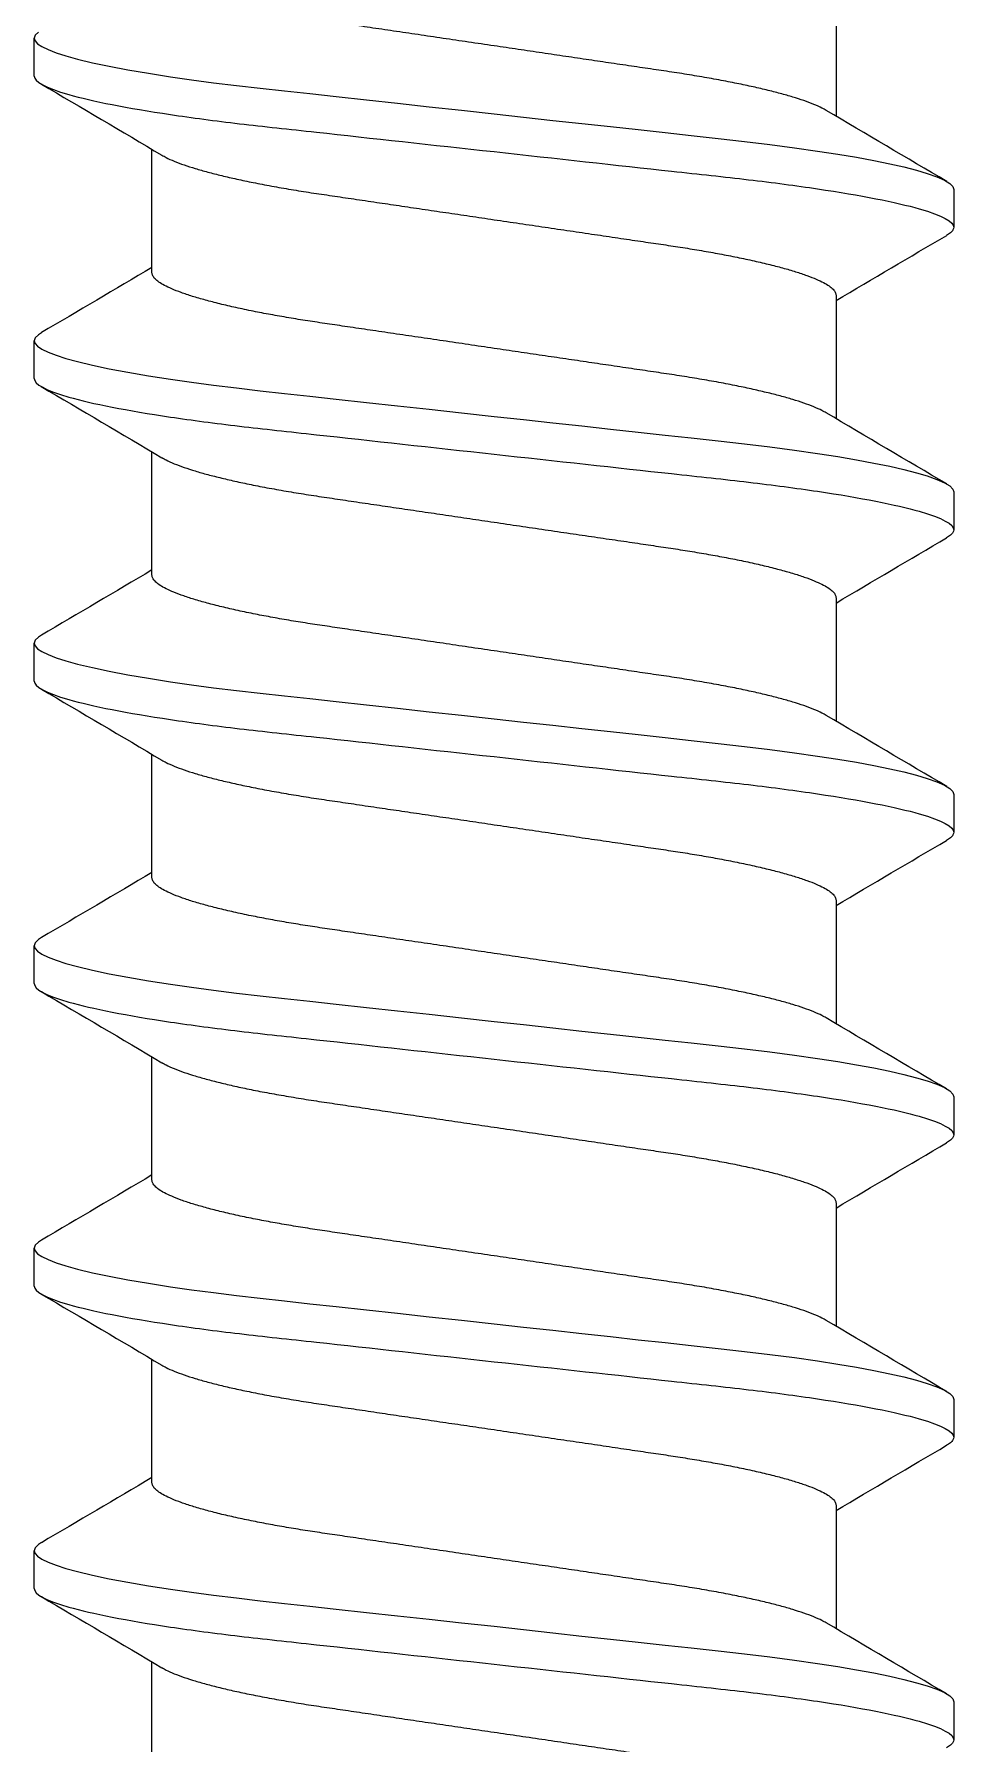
# Model space of a CAD drawing. Extents: x -82 to 113, y -82 to 93.
# Drawn here: x 17.4553 to 17.6073, y 87.7396 to 88.0221 of the extents above; entities that cross this region are included whole.
import ezdxf

# ---------------------------------------------------------------- set-up
doc = ezdxf.new("R2010")
doc.units = 0
doc.header["$MEASUREMENT"] = 0
doc.layers.get('0').update_dxf_attribs({"linetype": 'CONTINUOUS'})
doc.layers.add('Ballons', color=7, linetype='CONTINUOUS')

# ---------------------------------------------------------------- blocks, each defined once
blk = doc.blocks.new('20355')
at = {"color": 7, "linetype": 'Continuous', "lineweight": 15}
for p, q in [((0.93421, 0.07599), (0.92796, 0.07599)), ((0.9842, 0.07599), (0.97795, 0.07599)), ((1.03419, 0.07599), (1.02794, 0.07599)), ((1.08418, 0.07599), (1.07793, 0.07599)), ((1.13417, 0.07599), (1.12793, 0.07599)), ((1.18417, 0.07599), (1.17792, 0.07599)), ((0.96672, 0.05653), (0.94632, 0.05653)), ((1.01671, 0.05653), (0.99631, 0.05653)), ((1.0667, 0.05653), (1.0463, 0.05653)), ((1.11669, 0.05653), (1.09629, 0.05653)), ((1.16668, 0.05653), (1.14628, 0.05653)), ((1.21667, 0.05653), (1.19627, 0.05653)), ((0.92045, -0.05653), (0.94085, -0.05653)), ((0.97044, -0.05653), (0.99084, -0.05653)), ((1.02043, -0.05653), (1.04083, -0.05653)), ((1.07042, -0.05653), (1.09082, -0.05653)), ((1.12041, -0.05653), (1.14081, -0.05653)), ((1.17041, -0.05653), (1.19081, -0.05653)), ((0.95296, -0.07599), (0.95921, -0.07599)), ((1.00295, -0.07599), (1.0092, -0.07599)), ((1.05294, -0.07599), (1.05919, -0.07599)), ((1.10293, -0.07599), (1.10918, -0.07599)), ((1.15292, -0.07599), (1.15917, -0.07599)), ((1.20291, -0.07599), (1.20916, -0.07599))]:
    blk.add_line(p, q, dxfattribs=at)
at = {"color": 7, "linetype": 'Continuous', "lineweight": 15, "flags": 128}
for points in [[(0.92696, 0.0753), (0.92747, 0.07582), (0.92796, 0.07599), (0.9284, 0.07585), (0.92887, 0.07542), (0.92935, 0.0747), (0.92985, 0.07369), (0.93036, 0.07236), (0.93088, 0.07074), (0.93141, 0.06882), (0.932, 0.06637), (0.93259, 0.06359), (0.93318, 0.0605), (0.93375, 0.05712), (0.93432, 0.05348), (0.93482, 0.04999), (0.93531, 0.04633), (0.93577, 0.04254), (0.93622, 0.03865), (0.93666, 0.03463), (0.93712, 0.03043), (0.9376, 0.02606), (0.93815, 0.02108), (0.93871, 0.01595), (0.93929, 0.0107), (0.93987, 0.00537), (0.94046, 0), (0.94099, -0.00488), (0.94153, -0.00973), (0.94205, -0.01452), (0.94257, -0.01923), (0.94307, -0.02382), (0.94356, -0.02827), (0.94403, -0.03256), (0.94452, -0.03707), (0.94501, -0.04138), (0.94552, -0.04558), (0.94605, -0.04963), (0.9466, -0.05348), (0.94711, -0.0568), (0.94764, -0.0599), (0.94817, -0.06277), (0.9487, -0.0654), (0.94924, -0.06775), (0.94977, -0.06981), (0.9503, -0.07159), (0.95087, -0.07319), (0.95142, -0.07443), (0.95195, -0.0753), (0.95247, -0.07582), (0.95296, -0.07599), (0.95296, -0.07599)], [(0.97662, 0.07476), (0.97695, 0.0753), (0.97746, 0.07582), (0.97795, 0.07599), (0.9784, 0.07585), (0.97886, 0.07542), (0.97934, 0.0747), (0.97984, 0.07369), (0.98035, 0.07236), (0.98088, 0.07074), (0.98141, 0.06882), (0.98199, 0.06637), (0.98258, 0.06359), (0.98317, 0.0605), (0.98375, 0.05712), (0.98431, 0.05348), (0.98481, 0.04999), (0.9853, 0.04633), (0.98576, 0.04254), (0.98621, 0.03865), (0.98665, 0.03463), (0.98711, 0.03043), (0.98759, 0.02606), (0.98814, 0.02108), (0.9887, 0.01595), (0.98928, 0.0107), (0.98986, 0.00537), (0.99045, 0), (0.99099, -0.00488), (0.99152, -0.00973), (0.99204, -0.01452), (0.99256, -0.01923), (0.99306, -0.02382), (0.99355, -0.02827), (0.99402, -0.03256), (0.99451, -0.03707), (0.995, -0.04138), (0.99551, -0.04558), (0.99604, -0.04963), (0.99659, -0.05348), (0.9971, -0.0568), (0.99763, -0.0599), (0.99816, -0.06277), (0.99869, -0.0654), (0.99923, -0.06775), (0.99976, -0.06981), (1.00029, -0.07159), (1.00086, -0.07319), (1.00141, -0.07443), (1.00195, -0.0753), (1.00246, -0.07582), (1.00295, -0.07599), (1.00295, -0.07599)], [(1.02661, 0.07476), (1.02694, 0.0753), (1.02745, 0.07582), (1.02794, 0.07599), (1.02839, 0.07585), (1.02885, 0.07542), (1.02933, 0.0747), (1.02983, 0.07369), (1.03034, 0.07236), (1.03087, 0.07074), (1.0314, 0.06882), (1.03198, 0.06637), (1.03257, 0.06359), (1.03316, 0.0605), (1.03374, 0.05712), (1.0343, 0.05348), (1.0348, 0.04999), (1.03529, 0.04633), (1.03576, 0.04254), (1.0362, 0.03865), (1.03664, 0.03463), (1.0371, 0.03043), (1.03758, 0.02606), (1.03813, 0.02108), (1.03869, 0.01595), (1.03927, 0.0107), (1.03985, 0.00537), (1.04044, 0), (1.04098, -0.00488), (1.04151, -0.00973), (1.04203, -0.01452), (1.04255, -0.01923), (1.04305, -0.02382), (1.04354, -0.02827), (1.04401, -0.03256), (1.04451, -0.03707), (1.04499, -0.04138), (1.0455, -0.04558), (1.04603, -0.04963), (1.04658, -0.05348), (1.04709, -0.0568), (1.04762, -0.0599), (1.04815, -0.06277), (1.04868, -0.0654), (1.04922, -0.06775), (1.04975, -0.06981), (1.05028, -0.07159), (1.05085, -0.07319), (1.0514, -0.07443), (1.05194, -0.0753), (1.05245, -0.07582), (1.05294, -0.07599), (1.05294, -0.07599)], [(1.0766, 0.07476), (1.07693, 0.0753), (1.07745, 0.07582), (1.07793, 0.07599), (1.07838, 0.07585), (1.07884, 0.07542), (1.07932, 0.0747), (1.07982, 0.07369), (1.08034, 0.07236), (1.08086, 0.07074), (1.08139, 0.06882), (1.08198, 0.06637), (1.08256, 0.06359), (1.08315, 0.0605), (1.08373, 0.05712), (1.08429, 0.05348), (1.08479, 0.04999), (1.08528, 0.04633), (1.08575, 0.04254), (1.08619, 0.03865), (1.08663, 0.03463), (1.0871, 0.03043), (1.08758, 0.02606), (1.08812, 0.02108), (1.08868, 0.01595), (1.08926, 0.0107), (1.08984, 0.00537), (1.09043, 0), (1.09097, -0.00488), (1.0915, -0.00973), (1.09203, -0.01452), (1.09254, -0.01923), (1.09304, -0.02382), (1.09353, -0.02827), (1.094, -0.03256), (1.0945, -0.03707), (1.09498, -0.04138), (1.09549, -0.04558), (1.09602, -0.04963), (1.09657, -0.05348), (1.09709, -0.0568), (1.09761, -0.0599), (1.09814, -0.06277), (1.09868, -0.0654), (1.09921, -0.06775), (1.09974, -0.06981), (1.10027, -0.07159), (1.10084, -0.07319), (1.10139, -0.07443), (1.10193, -0.0753), (1.10244, -0.07582), (1.10293, -0.07599), (1.10293, -0.07599)], [(1.12659, 0.07476), (1.12692, 0.0753), (1.12744, 0.07582), (1.12793, 0.07599), (1.12837, 0.07585), (1.12883, 0.07542), (1.12932, 0.0747), (1.12981, 0.07369), (1.13033, 0.07236), (1.13085, 0.07074), (1.13138, 0.06882), (1.13197, 0.06637), (1.13256, 0.06359), (1.13314, 0.0605), (1.13372, 0.05712), (1.13429, 0.05348), (1.13479, 0.04999), (1.13527, 0.04633), (1.13574, 0.04254), (1.13619, 0.03865), (1.13663, 0.03463), (1.13709, 0.03043), (1.13757, 0.02606), (1.13811, 0.02108), (1.13868, 0.01595), (1.13925, 0.0107), (1.13984, 0.00537), (1.14042, 0), (1.14096, -0.00488), (1.14149, -0.00973), (1.14202, -0.01452), (1.14253, -0.01923), (1.14304, -0.02382), (1.14352, -0.02827), (1.14399, -0.03256), (1.14449, -0.03707), (1.14497, -0.04138), (1.14548, -0.04558), (1.14601, -0.04963), (1.14656, -0.05348), (1.14708, -0.0568), (1.1476, -0.0599), (1.14813, -0.06277), (1.14867, -0.0654), (1.1492, -0.06775), (1.14973, -0.06981), (1.15026, -0.07159), (1.15083, -0.07319), (1.15138, -0.07443), (1.15192, -0.0753), (1.15243, -0.07582), (1.15292, -0.07599), (1.15292, -0.07599)], [(1.17658, 0.07476), (1.17691, 0.0753), (1.17743, 0.07582), (1.17792, 0.07599), (1.17836, 0.07585), (1.17882, 0.07542), (1.17931, 0.0747), (1.17981, 0.07369), (1.18032, 0.07236), (1.18084, 0.07074), (1.18137, 0.06882), (1.18196, 0.06637), (1.18255, 0.06359), (1.18313, 0.0605), (1.18371, 0.05712), (1.18428, 0.05348), (1.18478, 0.04999), (1.18526, 0.04633), (1.18573, 0.04254), (1.18618, 0.03865), (1.18662, 0.03463), (1.18708, 0.03043), (1.18756, 0.02606), (1.1881, 0.02108), (1.18867, 0.01595), (1.18924, 0.0107), (1.18983, 0.00537), (1.19041, 0), (1.19095, -0.00488), (1.19148, -0.00973), (1.19201, -0.01452), (1.19252, -0.01923), (1.19303, -0.02382), (1.19351, -0.02827), (1.19398, -0.03256), (1.19448, -0.03707), (1.19496, -0.04138), (1.19547, -0.04558), (1.196, -0.04963), (1.19655, -0.05348), (1.19707, -0.0568), (1.19759, -0.0599), (1.19812, -0.06277), (1.19866, -0.0654), (1.19919, -0.06775), (1.19973, -0.06981), (1.20025, -0.07159), (1.20082, -0.07319), (1.20137, -0.07443), (1.20191, -0.0753), (1.20242, -0.07582), (1.20291, -0.07599), (1.20291, -0.07599)]]:
    blk.add_lwpolyline(points, dxfattribs=at)
at = {"color": 7, "linetype": 'Continuous', "lineweight": 15}
for centre, radius, start, end in [((4.44997, 2.13444), 4.07349, 210.3725, 210.69751), ((-2.63667, 2.19259), 4.18818, 329.33478, 329.62503), ((4.48797, 2.12737), 4.05956, 210.37194, 210.69806), ((-2.58496, 2.19158), 4.18619, 329.33458, 329.62496), ((4.55434, 2.13703), 4.07858, 210.3727, 210.6973), ((-2.53497, 2.19158), 4.18619, 329.33458, 329.62496), ((4.61202, 2.14156), 4.0875, 210.37306, 210.69695), ((-2.49385, 2.19681), 4.19649, 329.33493, 329.62461), ((4.63794, 2.12737), 4.05956, 210.37194, 210.69806), ((-2.44385, 2.19681), 4.19649, 329.33493, 329.62461), ((4.70432, 2.13703), 4.07858, 210.3727, 210.6973), ((-2.56236, -2.13418), 4.07297, 30.37248, 30.69753), ((-2.50038, -2.12711), 4.05905, 30.37192, 30.69809), ((-2.47445, -2.1413), 4.08698, 30.37304, 30.69697), ((-2.41676, -2.13676), 4.07806, 30.37268, 30.69733), ((-2.35724, -2.13114), 4.06699, 30.37224, 30.69777), ((-2.31047, -2.13301), 4.07071, 30.37214, 30.69737), ((4.57653, -2.19419), 4.19132, 149.33476, 149.62479), ((4.63097, -2.19681), 4.19649, 149.33493, 149.62461), ((4.67209, -2.19158), 4.18619, 149.33458, 149.62496), ((4.72208, -2.19158), 4.18619, 149.33458, 149.62496), ((4.78094, -2.19681), 4.19649, 149.33493, 149.62461)]:
    blk.add_arc(centre, radius, start, end, dxfattribs=at)
for points, knots in [([(0.93421, 0.07599), (0.93511, 0.07599), (0.93616, 0.07414), (0.93837, 0.06643), (0.93951, 0.06059), (0.9411, 0.04993), (0.94161, 0.04608), (0.94255, 0.03804), (0.94299, 0.03387), (0.94448, 0.02033), (0.94559, 0.01018), (0.94782, -0.01018), (0.94894, -0.02033), (0.95042, -0.03387), (0.95086, -0.03804), (0.95181, -0.04608), (0.95232, -0.04993), (0.9539, -0.06059), (0.95505, -0.06643), (0.95725, -0.07414), (0.9583, -0.07599), (0.95921, -0.07599)], [0, 0, 0, 0, 0.125, 0.125, 0.25, 0.25, 0.3125, 0.3125, 0.375, 0.375, 0.5, 0.5, 0.625, 0.625, 0.6875, 0.6875, 0.75, 0.75, 0.875, 0.875, 1, 1, 1, 1]), ([(0.9842, 0.07599), (0.9851, 0.07599), (0.98615, 0.07414), (0.98836, 0.06643), (0.9895, 0.06059), (0.99109, 0.04993), (0.9916, 0.04608), (0.99254, 0.03804), (0.99299, 0.03387), (0.99447, 0.02033), (0.99558, 0.01018), (0.99782, -0.01018), (0.99893, -0.02033), (1.00041, -0.03387), (1.00085, -0.03804), (1.0018, -0.04608), (1.00231, -0.04993), (1.0039, -0.06059), (1.00504, -0.06643), (1.00724, -0.07414), (1.0083, -0.07599), (1.0092, -0.07599)], [0, 0, 0, 0, 0.125, 0.125, 0.25, 0.25, 0.3125, 0.3125, 0.375, 0.375, 0.5, 0.5, 0.625, 0.625, 0.6875, 0.6875, 0.75, 0.75, 0.875, 0.875, 1, 1, 1, 1]), ([(1.03419, 0.07599), (1.03509, 0.07599), (1.03615, 0.07414), (1.03835, 0.06643), (1.03949, 0.06059), (1.04108, 0.04993), (1.04159, 0.04608), (1.04254, 0.03804), (1.04298, 0.03387), (1.04446, 0.02033), (1.04557, 0.01018), (1.04781, -0.01018), (1.04892, -0.02033), (1.0504, -0.03387), (1.05084, -0.03804), (1.05179, -0.04608), (1.0523, -0.04993), (1.05389, -0.06059), (1.05503, -0.06643), (1.05723, -0.07414), (1.05829, -0.07599), (1.05919, -0.07599)], [0, 0, 0, 0, 0.125, 0.125, 0.25, 0.25, 0.3125, 0.3125, 0.375, 0.375, 0.5, 0.5, 0.625, 0.625, 0.6875, 0.6875, 0.75, 0.75, 0.875, 0.875, 1, 1, 1, 1]), ([(1.08418, 0.07599), (1.08509, 0.07599), (1.08614, 0.07414), (1.08834, 0.06643), (1.08948, 0.06059), (1.09107, 0.04993), (1.09158, 0.04608), (1.09253, 0.03804), (1.09297, 0.03387), (1.09445, 0.02033), (1.09557, 0.01018), (1.0978, -0.01018), (1.09891, -0.02033), (1.1004, -0.03387), (1.10084, -0.03804), (1.10178, -0.04608), (1.10229, -0.04993), (1.10388, -0.06059), (1.10502, -0.06643), (1.10723, -0.07414), (1.10828, -0.07599), (1.10918, -0.07599)], [0, 0, 0, 0, 0.125, 0.125, 0.25, 0.25, 0.3125, 0.3125, 0.375, 0.375, 0.5, 0.5, 0.625, 0.625, 0.6875, 0.6875, 0.75, 0.75, 0.875, 0.875, 1, 1, 1, 1]), ([(1.13417, 0.07599), (1.13508, 0.07599), (1.13613, 0.07414), (1.13833, 0.06643), (1.13948, 0.06059), (1.14106, 0.04993), (1.14157, 0.04608), (1.14252, 0.03804), (1.14296, 0.03387), (1.14444, 0.02033), (1.14556, 0.01018), (1.14779, -0.01018), (1.1489, -0.02033), (1.15039, -0.03387), (1.15083, -0.03804), (1.15178, -0.04608), (1.15228, -0.04993), (1.15387, -0.06059), (1.15501, -0.06643), (1.15722, -0.07414), (1.15827, -0.07599), (1.15917, -0.07599)], [0, 0, 0, 0, 0.125, 0.125, 0.25, 0.25, 0.3125, 0.3125, 0.375, 0.375, 0.5, 0.5, 0.625, 0.625, 0.6875, 0.6875, 0.75, 0.75, 0.875, 0.875, 1, 1, 1, 1]), ([(1.18417, 0.07599), (1.18507, 0.07599), (1.18612, 0.07414), (1.18832, 0.06643), (1.18947, 0.06059), (1.19105, 0.04993), (1.19156, 0.04608), (1.19251, 0.03804), (1.19295, 0.03387), (1.19443, 0.02033), (1.19555, 0.01018), (1.19778, -0.01018), (1.19889, -0.02033), (1.20038, -0.03387), (1.20082, -0.03804), (1.20177, -0.04608), (1.20227, -0.04993), (1.20386, -0.06059), (1.20501, -0.06643), (1.20721, -0.07414), (1.20826, -0.07599), (1.20916, -0.07599)], [0, 0, 0, 0, 0.125, 0.125, 0.25, 0.25, 0.3125, 0.3125, 0.375, 0.375, 0.5, 0.5, 0.625, 0.625, 0.6875, 0.6875, 0.75, 0.75, 0.875, 0.875, 1, 1, 1, 1]), ([(0.93988, -0.05487), (0.93975, -0.05465), (0.93943, -0.0541), (0.93889, -0.05288), (0.93828, -0.05127), (0.93768, -0.04941), (0.93709, -0.04734), (0.93651, -0.04504), (0.93593, -0.04253), (0.93535, -0.03978), (0.93478, -0.03679), (0.93422, -0.03358), (0.93368, -0.03025), (0.93317, -0.02678), (0.93264, -0.02317), (0.93209, -0.01946), (0.93154, -0.01568), (0.93097, -0.01186), (0.9304, -0.00796), (0.92981, -0.00399), (0.92921, 0.00008), (0.9286, 0.00423), (0.92798, 0.00843), (0.92737, 0.01256), (0.92678, 0.01659), (0.9262, 0.02048), (0.92566, 0.02415), (0.92516, 0.02759), (0.92468, 0.03083), (0.92417, 0.03395), (0.92364, 0.03696), (0.92307, 0.03989), (0.92248, 0.04269), (0.92187, 0.04534), (0.92125, 0.04774), (0.92062, 0.04988), (0.92, 0.05174), (0.9194, 0.05327), (0.91882, 0.05449), (0.91826, 0.05541), (0.91773, 0.05606), (0.91721, 0.05645), (0.91689, 0.0565), (0.91673, 0.05653)], [0, 0, 0, 0, 0.016746, 0.042362, 0.068138, 0.092522, 0.116919, 0.141267, 0.165502, 0.189564, 0.214828, 0.239768, 0.264322, 0.288523, 0.313017, 0.337905, 0.361678, 0.385695, 0.409899, 0.434228, 0.45862, 0.484488, 0.510281, 0.535925, 0.561347, 0.586479, 0.611261, 0.634253, 0.657096, 0.680302, 0.703846, 0.727676, 0.753201, 0.778918, 0.804752, 0.83063, 0.856475, 0.882213, 0.906316, 0.9302, 0.953809, 0.977091, 1, 1, 1, 1]), ([(0.98987, -0.05487), (0.98974, -0.05465), (0.98942, -0.0541), (0.98888, -0.05288), (0.98827, -0.05127), (0.98767, -0.04941), (0.98708, -0.04734), (0.9865, -0.04504), (0.98592, -0.04253), (0.98534, -0.03978), (0.98477, -0.03679), (0.98421, -0.03358), (0.98367, -0.03025), (0.98316, -0.02678), (0.98263, -0.02317), (0.98208, -0.01946), (0.98153, -0.01568), (0.98096, -0.01186), (0.98039, -0.00796), (0.9798, -0.00399), (0.9792, 0.00008), (0.97859, 0.00423), (0.97797, 0.00843), (0.97736, 0.01256), (0.97677, 0.01659), (0.9762, 0.02048), (0.97566, 0.02415), (0.97515, 0.02759), (0.97467, 0.03083), (0.97416, 0.03395), (0.97363, 0.03696), (0.97307, 0.03989), (0.97248, 0.04269), (0.97186, 0.04534), (0.97124, 0.04774), (0.97062, 0.04988), (0.96999, 0.05174), (0.96939, 0.05327), (0.96881, 0.05449), (0.96826, 0.05541), (0.96772, 0.05606), (0.96721, 0.05645), (0.96688, 0.0565), (0.96672, 0.05653)], [0, 0, 0, 0, 0.016746, 0.042361, 0.068138, 0.092522, 0.116919, 0.141267, 0.165502, 0.189564, 0.214828, 0.239768, 0.264322, 0.288523, 0.313017, 0.337905, 0.361678, 0.385695, 0.409899, 0.434227, 0.45862, 0.484488, 0.510281, 0.535925, 0.561347, 0.586479, 0.611261, 0.634252, 0.657096, 0.680302, 0.703846, 0.727676, 0.753201, 0.778917, 0.804752, 0.83063, 0.856475, 0.882213, 0.906316, 0.9302, 0.953809, 0.977091, 1, 1, 1, 1]), ([(1.03987, -0.05487), (1.03974, -0.05465), (1.03941, -0.0541), (1.03887, -0.05288), (1.03826, -0.05127), (1.03766, -0.04941), (1.03707, -0.04734), (1.03649, -0.04504), (1.03591, -0.04253), (1.03533, -0.03978), (1.03476, -0.03679), (1.0342, -0.03358), (1.03366, -0.03025), (1.03315, -0.02678), (1.03262, -0.02317), (1.03207, -0.01946), (1.03152, -0.01568), (1.03095, -0.01186), (1.03038, -0.00796), (1.02979, -0.00399), (1.02919, 0.00008), (1.02858, 0.00423), (1.02796, 0.00843), (1.02735, 0.01256), (1.02676, 0.01659), (1.02619, 0.02048), (1.02565, 0.02415), (1.02514, 0.02759), (1.02466, 0.03083), (1.02415, 0.03395), (1.02362, 0.03696), (1.02306, 0.03989), (1.02247, 0.04269), (1.02185, 0.04534), (1.02123, 0.04774), (1.02061, 0.04988), (1.01998, 0.05174), (1.01938, 0.05327), (1.0188, 0.05449), (1.01825, 0.05541), (1.01771, 0.05606), (1.0172, 0.05645), (1.01687, 0.0565), (1.01671, 0.05653)], [0, 0, 0, 0, 0.016746, 0.042361, 0.068138, 0.092522, 0.116919, 0.141267, 0.165502, 0.189563, 0.214828, 0.239767, 0.264322, 0.288522, 0.313017, 0.337905, 0.361678, 0.385695, 0.409899, 0.434227, 0.45862, 0.484488, 0.510281, 0.535925, 0.561347, 0.586479, 0.611261, 0.634252, 0.657096, 0.680302, 0.703846, 0.727676, 0.753201, 0.778918, 0.804752, 0.83063, 0.856475, 0.882213, 0.906316, 0.9302, 0.953809, 0.977091, 1, 1, 1, 1]), ([(1.08986, -0.05487), (1.08973, -0.05465), (1.0894, -0.0541), (1.08886, -0.05288), (1.08825, -0.05127), (1.08765, -0.04941), (1.08707, -0.04734), (1.08648, -0.04504), (1.0859, -0.04253), (1.08533, -0.03978), (1.08475, -0.03679), (1.08419, -0.03358), (1.08366, -0.03025), (1.08315, -0.02678), (1.08261, -0.02317), (1.08207, -0.01946), (1.08151, -0.01568), (1.08095, -0.01186), (1.08037, -0.00796), (1.07979, -0.00399), (1.07919, 0.00008), (1.07857, 0.00423), (1.07795, 0.00843), (1.07735, 0.01256), (1.07675, 0.01659), (1.07618, 0.02048), (1.07564, 0.02415), (1.07513, 0.02759), (1.07465, 0.03083), (1.07414, 0.03395), (1.07361, 0.03696), (1.07305, 0.03989), (1.07246, 0.04269), (1.07184, 0.04534), (1.07122, 0.04774), (1.0706, 0.04988), (1.06998, 0.05174), (1.06937, 0.05327), (1.06879, 0.05449), (1.06824, 0.05541), (1.0677, 0.05606), (1.06719, 0.05645), (1.06686, 0.0565), (1.0667, 0.05653)], [0, 0, 0, 0, 0.016746, 0.042362, 0.068138, 0.092522, 0.116919, 0.141267, 0.165502, 0.189564, 0.214828, 0.239768, 0.264322, 0.288523, 0.313017, 0.337905, 0.361678, 0.385695, 0.409899, 0.434228, 0.45862, 0.484488, 0.510281, 0.535925, 0.561346, 0.586479, 0.611261, 0.634252, 0.657096, 0.680302, 0.703846, 0.727676, 0.753201, 0.778917, 0.804752, 0.83063, 0.856475, 0.882213, 0.906316, 0.9302, 0.953809, 0.977091, 1, 1, 1, 1]), ([(1.13985, -0.05487), (1.13972, -0.05465), (1.13939, -0.0541), (1.13885, -0.05288), (1.13825, -0.05127), (1.13765, -0.04941), (1.13706, -0.04734), (1.13647, -0.04504), (1.13589, -0.04253), (1.13532, -0.03978), (1.13474, -0.03679), (1.13418, -0.03358), (1.13365, -0.03025), (1.13314, -0.02678), (1.1326, -0.02317), (1.13206, -0.01946), (1.1315, -0.01568), (1.13094, -0.01186), (1.13036, -0.00796), (1.12978, -0.00399), (1.12918, 0.00008), (1.12856, 0.00423), (1.12795, 0.00843), (1.12734, 0.01256), (1.12674, 0.01659), (1.12617, 0.02048), (1.12563, 0.02415), (1.12512, 0.02759), (1.12464, 0.03083), (1.12413, 0.03395), (1.1236, 0.03696), (1.12304, 0.03989), (1.12245, 0.04269), (1.12184, 0.04534), (1.12121, 0.04774), (1.12059, 0.04988), (1.11997, 0.05174), (1.11936, 0.05327), (1.11878, 0.05449), (1.11823, 0.05541), (1.11769, 0.05606), (1.11718, 0.05645), (1.11685, 0.0565), (1.11669, 0.05653)], [0, 0, 0, 0, 0.0167456, 0.0423615, 0.0681376, 0.0925218, 0.1169194, 0.141267, 0.165502, 0.1895635, 0.2148283, 0.2397675, 0.2643215, 0.2885226, 0.313017, 0.3379047, 0.3616783, 0.3856954, 0.4098986, 0.4342275, 0.4586198, 0.4844884, 0.5102814, 0.5359246, 0.5613465, 0.5864795, 0.6112606, 0.6342525, 0.6570956, 0.6803024, 0.703846, 0.7276758, 0.7532012, 0.7789175, 0.8047521, 0.83063, 0.8564753, 0.8822131, 0.9063164, 0.9302, 0.9538087, 0.977091, 1, 1, 1, 1]), ([(1.18984, -0.05487), (1.18971, -0.05465), (1.18938, -0.0541), (1.18884, -0.05288), (1.18824, -0.05127), (1.18764, -0.04941), (1.18705, -0.04734), (1.18646, -0.04504), (1.18588, -0.04253), (1.18531, -0.03978), (1.18474, -0.03679), (1.18417, -0.03358), (1.18364, -0.03025), (1.18313, -0.02678), (1.18259, -0.02317), (1.18205, -0.01946), (1.18149, -0.01568), (1.18093, -0.01186), (1.18035, -0.00796), (1.17977, -0.00399), (1.17917, 0.00008), (1.17856, 0.00423), (1.17794, 0.00843), (1.17733, 0.01256), (1.17673, 0.01659), (1.17616, 0.02048), (1.17562, 0.02415), (1.17511, 0.02759), (1.17463, 0.03083), (1.17412, 0.03395), (1.17359, 0.03696), (1.17303, 0.03989), (1.17244, 0.04269), (1.17183, 0.04534), (1.1712, 0.04774), (1.17058, 0.04988), (1.16996, 0.05174), (1.16935, 0.05327), (1.16877, 0.05449), (1.16822, 0.05541), (1.16768, 0.05606), (1.16717, 0.05645), (1.16684, 0.0565), (1.16668, 0.05653)], [0, 0, 0, 0, 0.016746, 0.042361, 0.068138, 0.092522, 0.116919, 0.141267, 0.165502, 0.189563, 0.214828, 0.239768, 0.264322, 0.288522, 0.313017, 0.337905, 0.361678, 0.385695, 0.409899, 0.434227, 0.45862, 0.484488, 0.510281, 0.535925, 0.561347, 0.586479, 0.611261, 0.634252, 0.657096, 0.680302, 0.703846, 0.727676, 0.753201, 0.778918, 0.804752, 0.83063, 0.856475, 0.882213, 0.906316, 0.9302, 0.953809, 0.977091, 1, 1, 1, 1]), ([(0.94728, 0.05487), (0.94741, 0.05465), (0.94774, 0.0541), (0.94828, 0.05288), (0.94889, 0.05127), (0.94949, 0.04941), (0.95008, 0.04734), (0.95066, 0.04504), (0.95124, 0.04253), (0.95182, 0.03978), (0.95239, 0.03679), (0.95295, 0.03358), (0.95349, 0.03025), (0.95399, 0.02678), (0.95453, 0.02317), (0.95507, 0.01946), (0.95563, 0.01568), (0.95619, 0.01186), (0.95677, 0.00796), (0.95735, 0.00399), (0.95796, -0.00008), (0.95857, -0.00423), (0.95919, -0.00843), (0.95979, -0.01256), (0.96039, -0.01659), (0.96096, -0.02048), (0.9615, -0.02415), (0.96201, -0.02759), (0.96249, -0.03083), (0.963, -0.03395), (0.96353, -0.03696), (0.96409, -0.03989), (0.96468, -0.04269), (0.9653, -0.04534), (0.96592, -0.04774), (0.96654, -0.04988), (0.96717, -0.05174), (0.96777, -0.05327), (0.96835, -0.05449), (0.9689, -0.05541), (0.96944, -0.05606), (0.96995, -0.05645), (0.97028, -0.0565), (0.97044, -0.05653)], [0, 0, 0, 0, 0.016747, 0.042363, 0.068139, 0.092523, 0.116921, 0.141268, 0.165503, 0.189565, 0.21483, 0.239769, 0.264323, 0.288524, 0.313018, 0.337906, 0.361679, 0.385696, 0.4099, 0.434228, 0.458621, 0.484489, 0.510282, 0.535925, 0.561347, 0.58648, 0.611261, 0.634253, 0.657096, 0.680303, 0.703846, 0.727676, 0.753202, 0.778918, 0.804752, 0.83063, 0.856476, 0.882213, 0.906316, 0.9302, 0.953809, 0.977091, 1, 1, 1, 1]), ([(0.99727, 0.05487), (0.9974, 0.05465), (0.99773, 0.0541), (0.99827, 0.05288), (0.99888, 0.05127), (0.99948, 0.04941), (1.00007, 0.04734), (1.00065, 0.04504), (1.00123, 0.04253), (1.00181, 0.03978), (1.00238, 0.03679), (1.00294, 0.03358), (1.00348, 0.03025), (1.00399, 0.02678), (1.00452, 0.02317), (1.00507, 0.01946), (1.00562, 0.01568), (1.00619, 0.01186), (1.00676, 0.00796), (1.00735, 0.00399), (1.00795, -0.00008), (1.00856, -0.00423), (1.00918, -0.00843), (1.00979, -0.01256), (1.01038, -0.01659), (1.01095, -0.02048), (1.01149, -0.02415), (1.012, -0.02759), (1.01248, -0.03083), (1.01299, -0.03395), (1.01352, -0.03696), (1.01408, -0.03989), (1.01467, -0.04269), (1.01529, -0.04534), (1.01591, -0.04774), (1.01653, -0.04988), (1.01716, -0.05174), (1.01776, -0.05327), (1.01834, -0.05449), (1.01889, -0.05541), (1.01943, -0.05606), (1.01994, -0.05645), (1.02027, -0.0565), (1.02043, -0.05653)], [0, 0, 0, 0, 0.016747, 0.042363, 0.068139, 0.092523, 0.116921, 0.141268, 0.165503, 0.189565, 0.21483, 0.239769, 0.264323, 0.288524, 0.313018, 0.337906, 0.361679, 0.385696, 0.4099, 0.434228, 0.458621, 0.484489, 0.510282, 0.535925, 0.561347, 0.58648, 0.611261, 0.634253, 0.657096, 0.680303, 0.703846, 0.727676, 0.753202, 0.778918, 0.804752, 0.83063, 0.856476, 0.882213, 0.906317, 0.9302, 0.953809, 0.977091, 1, 1, 1, 1]), ([(1.04727, 0.05487), (1.0474, 0.05465), (1.04772, 0.0541), (1.04826, 0.05288), (1.04887, 0.05127), (1.04947, 0.04941), (1.05006, 0.04734), (1.05064, 0.04504), (1.05122, 0.04253), (1.0518, 0.03978), (1.05237, 0.03679), (1.05293, 0.03358), (1.05347, 0.03025), (1.05398, 0.02678), (1.05451, 0.02317), (1.05506, 0.01946), (1.05561, 0.01568), (1.05618, 0.01186), (1.05675, 0.00796), (1.05734, 0.00399), (1.05794, -0.00008), (1.05855, -0.00423), (1.05917, -0.00843), (1.05978, -0.01256), (1.06037, -0.01659), (1.06094, -0.02048), (1.06149, -0.02415), (1.06199, -0.02759), (1.06247, -0.03083), (1.06298, -0.03395), (1.06351, -0.03696), (1.06408, -0.03989), (1.06466, -0.04269), (1.06528, -0.04534), (1.0659, -0.04774), (1.06653, -0.04988), (1.06715, -0.05174), (1.06775, -0.05327), (1.06833, -0.05449), (1.06889, -0.05541), (1.06942, -0.05606), (1.06994, -0.05645), (1.07026, -0.0565), (1.07042, -0.05653)], [0, 0, 0, 0, 0.016747, 0.042363, 0.068139, 0.092523, 0.116921, 0.141268, 0.165503, 0.189565, 0.21483, 0.239769, 0.264323, 0.288524, 0.313018, 0.337906, 0.361679, 0.385696, 0.4099, 0.434228, 0.458621, 0.484489, 0.510282, 0.535925, 0.561347, 0.58648, 0.611261, 0.634253, 0.657096, 0.680303, 0.703846, 0.727676, 0.753201, 0.778918, 0.804752, 0.83063, 0.856475, 0.882213, 0.906316, 0.9302, 0.953809, 0.977091, 1, 1, 1, 1]), ([(1.09726, 0.05487), (1.09739, 0.05465), (1.09771, 0.0541), (1.09825, 0.05288), (1.09886, 0.05127), (1.09946, 0.04941), (1.10005, 0.04734), (1.10063, 0.04504), (1.10121, 0.04253), (1.10179, 0.03978), (1.10236, 0.03679), (1.10292, 0.03358), (1.10346, 0.03025), (1.10397, 0.02678), (1.1045, 0.02317), (1.10505, 0.01946), (1.10561, 0.01568), (1.10617, 0.01186), (1.10674, 0.00796), (1.10733, 0.00399), (1.10793, -0.00008), (1.10854, -0.00423), (1.10916, -0.00843), (1.10977, -0.01256), (1.11036, -0.01659), (1.11094, -0.02048), (1.11148, -0.02415), (1.11198, -0.02759), (1.11246, -0.03083), (1.11297, -0.03395), (1.11351, -0.03696), (1.11407, -0.03989), (1.11466, -0.04269), (1.11527, -0.04534), (1.11589, -0.04774), (1.11652, -0.04988), (1.11714, -0.05174), (1.11774, -0.05327), (1.11832, -0.05449), (1.11888, -0.05541), (1.11941, -0.05606), (1.11993, -0.05645), (1.12025, -0.0565), (1.12041, -0.05653)], [0, 0, 0, 0, 0.016747, 0.042363, 0.068139, 0.092523, 0.116921, 0.141268, 0.165503, 0.189565, 0.21483, 0.239769, 0.264323, 0.288524, 0.313018, 0.337906, 0.361679, 0.385696, 0.4099, 0.434228, 0.458621, 0.484489, 0.510282, 0.535925, 0.561347, 0.58648, 0.611261, 0.634253, 0.657096, 0.680303, 0.703846, 0.727676, 0.753201, 0.778918, 0.804752, 0.83063, 0.856476, 0.882213, 0.906316, 0.9302, 0.953809, 0.977091, 1, 1, 1, 1]), ([(1.14725, 0.05487), (1.14738, 0.05465), (1.14771, 0.0541), (1.14825, 0.05288), (1.14885, 0.05127), (1.14945, 0.04941), (1.15004, 0.04734), (1.15063, 0.04504), (1.1512, 0.04253), (1.15178, 0.03978), (1.15235, 0.03679), (1.15291, 0.03358), (1.15345, 0.03025), (1.15396, 0.02678), (1.15449, 0.02317), (1.15504, 0.01946), (1.1556, 0.01568), (1.15616, 0.01186), (1.15674, 0.00796), (1.15732, 0.00399), (1.15792, -0.00008), (1.15853, -0.00423), (1.15915, -0.00843), (1.15976, -0.01256), (1.16035, -0.01659), (1.16093, -0.02048), (1.16147, -0.02415), (1.16197, -0.02759), (1.16246, -0.03083), (1.16297, -0.03395), (1.1635, -0.03696), (1.16406, -0.03989), (1.16465, -0.04269), (1.16526, -0.04534), (1.16588, -0.04774), (1.16651, -0.04988), (1.16713, -0.05174), (1.16773, -0.05327), (1.16831, -0.05449), (1.16887, -0.05541), (1.1694, -0.05606), (1.16992, -0.05645), (1.17024, -0.0565), (1.17041, -0.05653)], [0, 0, 0, 0, 0.016747, 0.042363, 0.068139, 0.092523, 0.116921, 0.141268, 0.165503, 0.189565, 0.21483, 0.239769, 0.264323, 0.288524, 0.313018, 0.337906, 0.361679, 0.385696, 0.4099, 0.434228, 0.458621, 0.484489, 0.510282, 0.535925, 0.561347, 0.58648, 0.611261, 0.634253, 0.657096, 0.680303, 0.703846, 0.727676, 0.753202, 0.778918, 0.804752, 0.83063, 0.856476, 0.882213, 0.906317, 0.9302, 0.953809, 0.977091, 1, 1, 1, 1]), ([(1.19724, 0.05487), (1.19737, 0.05465), (1.1977, 0.0541), (1.19824, 0.05288), (1.19884, 0.05127), (1.19944, 0.04941), (1.20003, 0.04734), (1.20062, 0.04504), (1.20119, 0.04253), (1.20177, 0.03978), (1.20234, 0.03679), (1.2029, 0.03358), (1.20344, 0.03025), (1.20395, 0.02678), (1.20448, 0.02317), (1.20503, 0.01946), (1.20559, 0.01568), (1.20615, 0.01186), (1.20673, 0.00796), (1.20731, 0.00399), (1.20791, -0.00008), (1.20852, -0.00423), (1.20914, -0.00843), (1.20975, -0.01256), (1.21034, -0.01659), (1.21092, -0.02048), (1.21146, -0.02415), (1.21196, -0.02759), (1.21245, -0.03083), (1.21296, -0.03395), (1.21349, -0.03696), (1.21405, -0.03989), (1.21464, -0.04269), (1.21525, -0.04534), (1.21587, -0.04774), (1.2165, -0.04988), (1.21712, -0.05174), (1.21772, -0.05327), (1.21831, -0.05449), (1.21886, -0.05541), (1.21939, -0.05606), (1.21991, -0.05645), (1.22024, -0.0565), (1.2204, -0.05653)], [0, 0, 0, 0, 0.016747, 0.042363, 0.068139, 0.092523, 0.116921, 0.141268, 0.165503, 0.189565, 0.21483, 0.239769, 0.264323, 0.288524, 0.313018, 0.337906, 0.361679, 0.385696, 0.4099, 0.434228, 0.458621, 0.484489, 0.510282, 0.535925, 0.561347, 0.58648, 0.611261, 0.634253, 0.657096, 0.680303, 0.703846, 0.727676, 0.753201, 0.778918, 0.804752, 0.83063, 0.856475, 0.882213, 0.906316, 0.9302, 0.953809, 0.977091, 1, 1, 1, 1]), ([(0.95921, -0.07599), (0.95935, -0.07596), (0.95965, -0.0759), (0.96009, -0.0755), (0.9604, -0.07502), (0.96054, -0.07479)], [0, 0, 0, 0, 0.342067, 0.689178, 1, 1, 1, 1]), ([(1.0092, -0.07599), (1.00934, -0.07596), (1.00964, -0.0759), (1.01009, -0.0755), (1.01039, -0.07502), (1.01053, -0.07479)], [0, 0, 0, 0, 0.342066, 0.689178, 1, 1, 1, 1]), ([(1.05919, -0.07599), (1.05934, -0.07596), (1.05963, -0.0759), (1.06008, -0.0755), (1.06038, -0.07502), (1.06052, -0.07479)], [0, 0, 0, 0, 0.3420659, 0.6891777, 1, 1, 1, 1]), ([(1.10918, -0.07599), (1.10933, -0.07596), (1.10962, -0.0759), (1.11007, -0.0755), (1.11037, -0.07502), (1.11051, -0.07479)], [0, 0, 0, 0, 0.3420668, 0.6891786, 1, 1, 1, 1]), ([(1.15917, -0.07599), (1.15932, -0.07596), (1.15961, -0.0759), (1.16006, -0.0755), (1.16036, -0.07502), (1.1605, -0.07479)], [0, 0, 0, 0, 0.342066, 0.689178, 1, 1, 1, 1]), ([(1.20916, -0.07599), (1.20931, -0.07596), (1.2096, -0.0759), (1.21005, -0.0755), (1.21035, -0.07502), (1.2105, -0.07479)], [0, 0, 0, 0, 0.342066, 0.689178, 1, 1, 1, 1])]:
    blk.add_open_spline(points, degree=3, knots=knots, dxfattribs=at)

msp = doc.modelspace()

# ---------------------------------------------------------------- block references
at = {"layer": 'Ballons', "xscale": -1, "rotation": 89.99999999949752}
msp.add_blockref('20355', (17.53133, 88.9494), dxfattribs=at)

doc.saveas('drawing.dxf')
